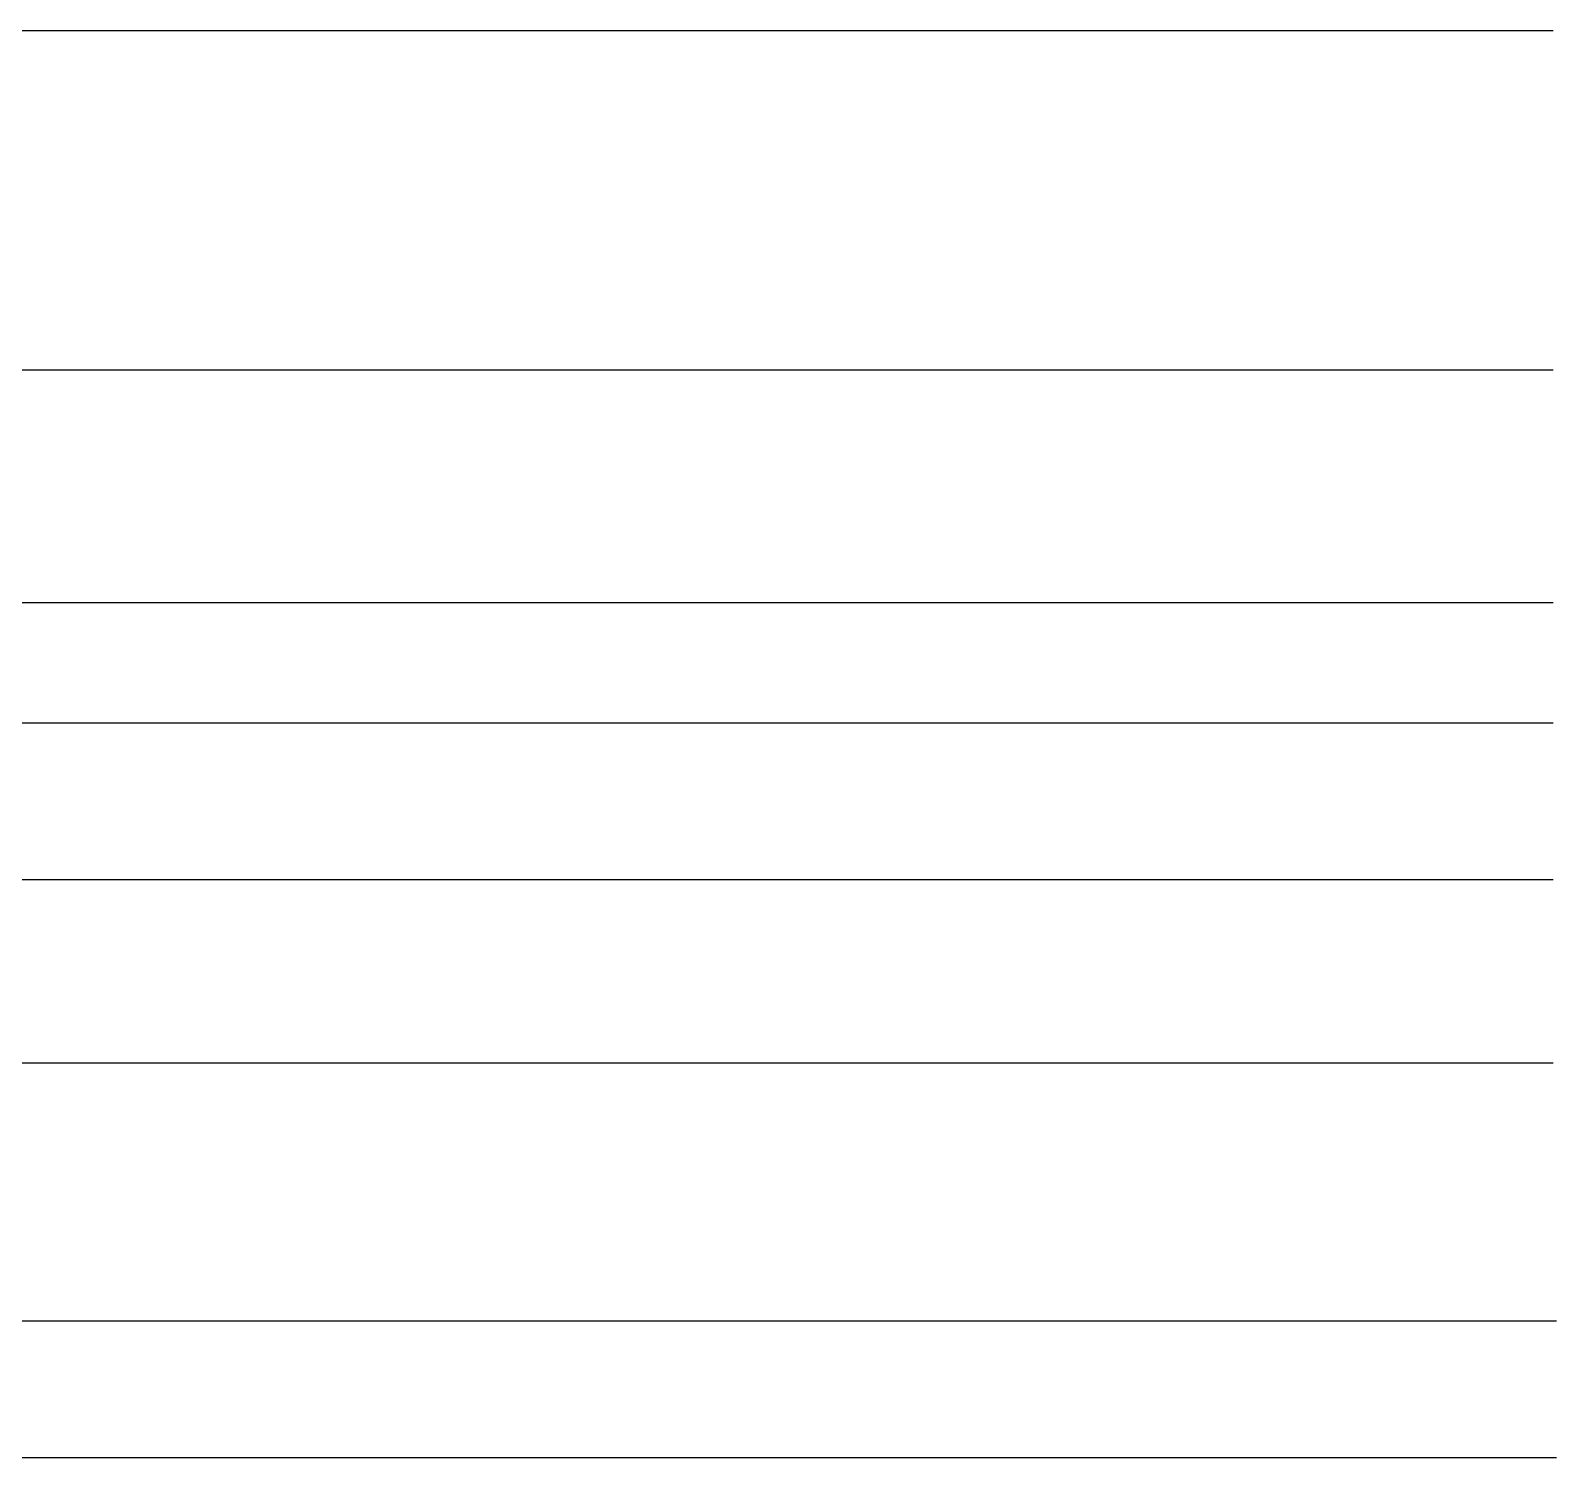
# Model space of a CAD drawing. Header units: millimetres. Extents: x -44117 to 256353, y -2095463 to 65325.
# Drawn here: x 150721 to 196906, y -66760 to -23575 of the extents above; entities that cross this region are included whole.
import ezdxf

# ---------------------------------------------------------------- set-up
doc = ezdxf.new("R2010")
doc.units = ezdxf.units.MM
doc.header["$LTSCALE"] = 10

msp = doc.modelspace()

# ---------------------------------------------------------------- linework, layer by layer
at = {"color": 1}
for p, q in [((104535.41959, -23575.08431), (196804.56645, -23575.08431)), ((104535.41959, -33844.21858), (196804.56645, -33844.21858)), ((104535.41959, -40882.68481), (196804.56645, -40882.68481)), ((104535.41959, -40882.68481), (196804.56645, -40882.68481)), ((104535.41959, -44528.47235), (196804.56645, -44528.47235)), ((104535.41959, -49263.72375), (196804.56645, -49263.72375)), ((104535.41959, -54813.98423), (196804.56645, -54813.98423)), ((104637.27748, -62623.08887), (196906.42434, -62623.08887)), ((104637.27748, -66760.44383), (196906.42434, -66760.44383))]:
    msp.add_line(p, q, dxfattribs=at)

doc.saveas('drawing.dxf')
